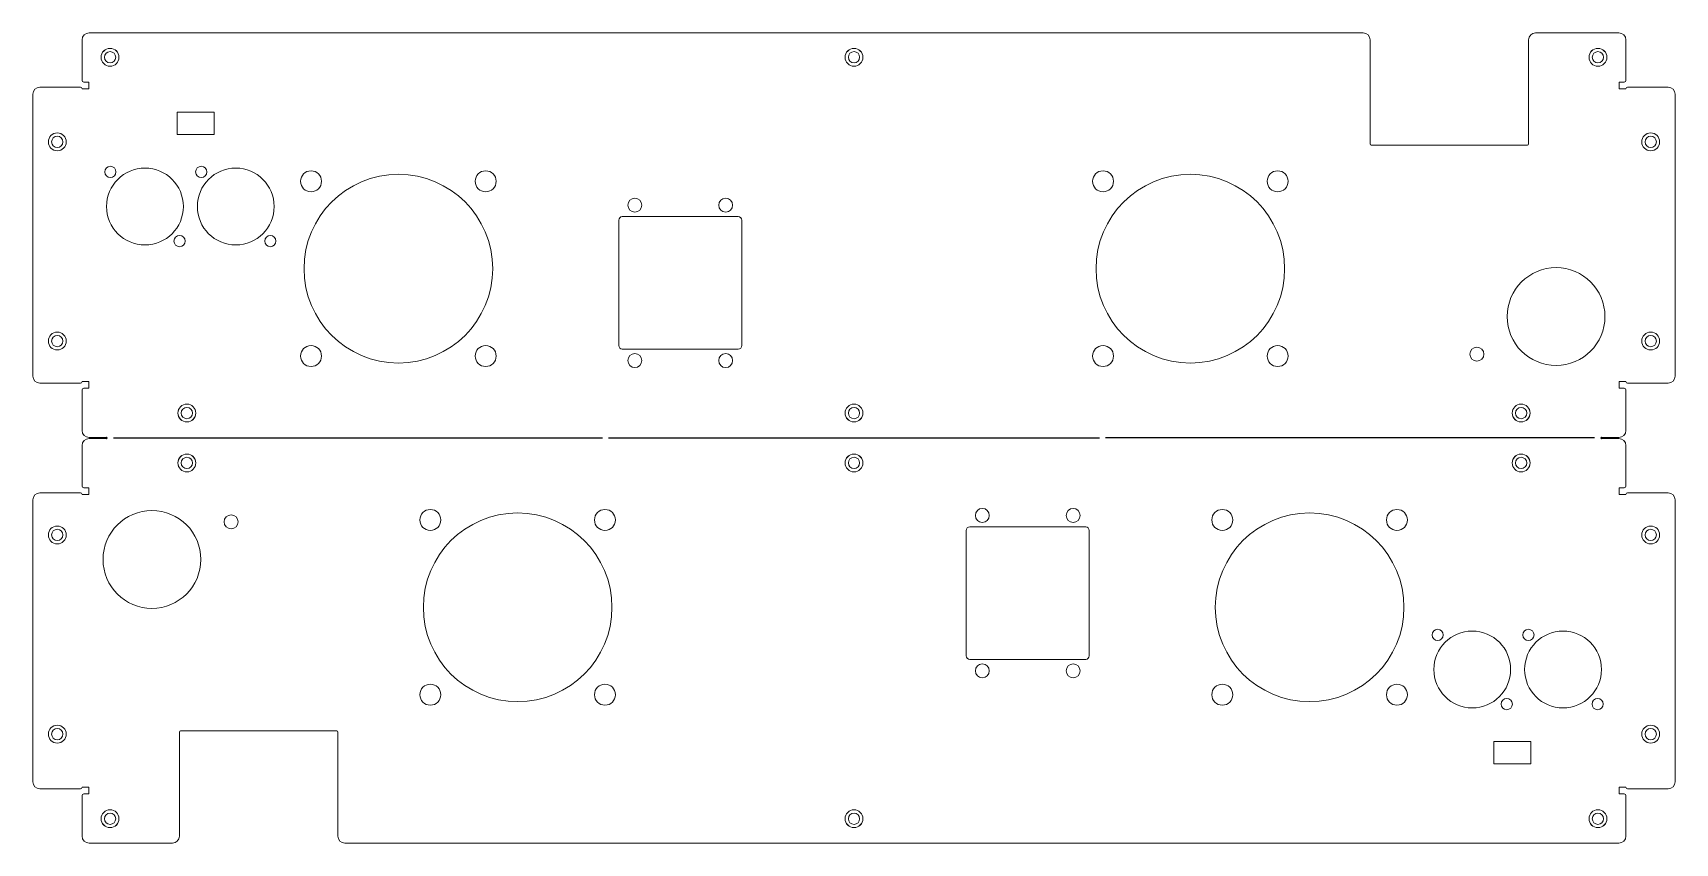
# Model space of a CAD drawing. Header units: millimetres. Extents: x -16 to 454, y -16 to 216.
import ezdxf
from ezdxf.lldxf.tags import DXFTag

# ---------------------------------------------------------------- set-up
doc = ezdxf.new("R2010")
doc.units = ezdxf.units.MM
for name, color, linetype in [('Down_Features', 7, 'Continuous'), ('Interior_Loops', 7, 'Continuous'), ('Outer_Loop', 7, 'Continuous'), ('Up_Features', 7, 'Continuous')]:
    doc.layers.add(name, color=color, linetype=linetype)
tags = doc.linetypes.add('HIDDEN2', pattern=[4.7625, 3.175, -1.5875]).pattern_tags.tags
tags[6:7] = [DXFTag(74, 4), DXFTag(75, 0), DXFTag(340, '0'), DXFTag(46, 0.0), DXFTag(50, 0.0), DXFTag(44, 0.0), DXFTag(45, 0.0)]
tags[4:5] = [DXFTag(74, 4), DXFTag(75, 0), DXFTag(340, '0'), DXFTag(46, 0.0), DXFTag(50, 0.0), DXFTag(44, 0.0), DXFTag(45, 0.0)]

msp = doc.modelspace()

# ---------------------------------------------------------------- linework, layer by layer
for p, q in [((7.05, 99.95), (147.05, 99.95)), ((148.85, 99.95), (289.35, 99.95)), ((431.15, 99.95), (291.15, 99.95))]:
    msp.add_line(p, q)
at = {"color": 3}
msp.add_line((433.1, 99.8), (433.1, 100.1), dxfattribs=at)
for centre, start, end in [((5.1, 99.95), 270, 90), ((433.1, 99.95), 90, 270)]:
    msp.add_arc(centre, 0.15, start, end)
at = {"layer": 'Down_Features', "color": 1, "linetype": 'HIDDEN2', "lineweight": 5}
for centre, radius in [((6.1, 208.9), 2.56), ((6.1, 208.9), 2.55), ((219.1, 208.9), 2.56), ((219.1, 208.9), 2.55), ((432.1, 208.9), 2.56), ((432.1, 208.9), 2.55), ((-9, 184.7), 2.56), ((-9, 184.7), 2.55), ((447.2, 184.7), 2.56), ((447.2, 184.7), 2.55), ((-9, 127.7), 2.56), ((-9, 127.7), 2.55), ((447.2, 127.7), 2.56), ((447.2, 127.7), 2.55), ((28.1, 107.1), 2.56), ((28.1, 107.1), 2.55), ((219.1, 107.1), 2.56), ((219.1, 107.1), 2.55), ((410.1, 107.1), 2.56), ((410.1, 107.1), 2.55), ((28.1, 92.8), 2.56), ((28.1, 92.8), 2.55), ((219.1, 92.8), 2.56), ((219.1, 92.8), 2.55), ((410.1, 92.8), 2.56), ((410.1, 92.8), 2.55), ((-9, 72.2), 2.56), ((-9, 72.2), 2.55), ((447.2, 72.2), 2.56), ((447.2, 72.2), 2.55), ((-9, 15.2), 2.56), ((-9, 15.2), 2.55), ((447.2, 15.2), 2.56), ((447.2, 15.2), 2.55), ((6.1, -9), 2.56), ((6.1, -9), 2.55), ((219.1, -9), 2.56), ((219.1, -9), 2.55), ((432.1, -9), 2.56), ((432.1, -9), 2.55)]:
    msp.add_circle(centre, radius, dxfattribs=at)
at = {"layer": 'Interior_Loops', "color": 7, "linetype": 'Continuous', "lineweight": 5}
for p, q in [((25.3, 193.2), (35.9, 193.2)), ((25.3, 186.8), (25.3, 193.2)), ((35.9, 193.2), (35.9, 186.8)), ((35.9, 186.8), (25.3, 186.8)), ((151.76, 126.4), (151.76, 162.3)), ((152.76, 163.3), (185.96, 163.3)), ((186.96, 162.3), (186.96, 126.4)), ((185.96, 125.4), (152.76, 125.4)), ((251.24, 37.6), (251.24, 73.5)), ((252.24, 74.5), (285.44, 74.5)), ((286.44, 73.5), (286.44, 37.6)), ((285.44, 36.6), (252.24, 36.6)), ((402.3, 6.7), (402.3, 13.1)), ((402.3, 13.1), (412.9, 13.1)), ((412.9, 13.1), (412.9, 6.7)), ((412.9, 6.7), (402.3, 6.7))]:
    msp.add_line(p, q, dxfattribs=at)
at = {"layer": 'Interior_Loops', "color": 1, "linetype": 'Continuous', "lineweight": 5}
for centre, radius in [((6.2, 176.1), 1.6), ((16.1, 166.2), 11), ((32.2, 176.1), 1.6), ((42.1, 166.2), 11), ((63.65, 173.41), 3), ((113.65, 173.41), 3), ((290.4, 173.41), 3), ((340.4, 173.41), 3), ((156.36, 166.6), 2), ((182.36, 166.6), 2), ((26, 156.3), 1.6), ((52, 156.3), 1.6), ((420.1, 134.7), 14), ((63.65, 123.41), 3), ((113.65, 123.41), 3), ((156.36, 122.1), 2), ((182.36, 122.1), 2), ((290.4, 123.41), 3), ((340.4, 123.41), 3), ((397.45, 123.95), 2), ((18.1, 65.2), 14), ((40.75, 75.95), 2), ((97.8, 76.49), 3), ((147.8, 76.49), 3), ((255.84, 77.8), 2), ((281.84, 77.8), 2), ((324.55, 76.49), 3), ((374.55, 76.49), 3), ((386.2, 43.6), 1.6), ((396.1, 33.7), 11), ((412.2, 43.6), 1.6), ((422.1, 33.7), 11), ((255.84, 33.3), 2), ((281.84, 33.3), 2), ((97.8, 26.49), 3), ((147.8, 26.49), 3), ((324.55, 26.49), 3), ((374.55, 26.49), 3), ((406, 23.8), 1.6), ((432, 23.8), 1.6)]:
    msp.add_circle(centre, radius, dxfattribs=at)
at = {"layer": 'Interior_Loops', "color": 7, "linetype": 'Continuous', "lineweight": 5}
for centre in [(88.65, 148.41), (315.4, 148.41), (122.8, 51.49), (349.55, 51.49)]:
    msp.add_circle(centre, 27, dxfattribs=at)
for centre, start, end in [((152.76, 162.3), 90, 180), ((185.96, 162.3), 0, 90), ((152.76, 126.4), 180, 270), ((185.96, 126.4), 270, 0), ((252.24, 73.5), 90, 180), ((285.44, 73.5), 0, 90), ((252.24, 37.6), 180, 270), ((285.44, 37.6), 270, 0)]:
    msp.add_arc(centre, 1, start, end, dxfattribs=at)
at = {"layer": 'Outer_Loop', "color": 7, "linetype": 'Continuous', "lineweight": 5}
for p, q in [((-1.9, 213.9), (-1.9, 202.3)), ((364.85, 215.9), (0.1, 215.9)), ((366.85, 213.9), (366.85, 184.1)), ((412.25, 184.1), (412.25, 213.9)), ((438.1, 215.9), (414.25, 215.9)), ((440.1, 202.3), (440.1, 213.9)), ((-16, 198.35), (-16, 117.65)), ((-2.4, 200.35), (-14, 200.35)), ((-1.9, 199.9), (0, 199.9)), ((-1.4, 201.8), (0, 201.8)), ((0, 201.8), (0, 199.9)), ((438.2, 201.8), (439.6, 201.8)), ((438.2, 199.9), (438.2, 201.8)), ((438.2, 199.9), (440.1, 199.9)), ((452.2, 200.35), (440.6, 200.35)), ((454.2, 117.65), (454.2, 198.35)), ((367.15, 183.8), (411.95, 183.8)), ((-14, 115.65), (-2.4, 115.65)), ((0, 116.1), (-1.9, 116.1)), ((-1.9, 113.7), (-1.9, 102.1)), ((0, 114.2), (-1.4, 114.2)), ((0, 114.2), (0, 116.1)), ((438.2, 116.1), (438.2, 114.2)), ((440.1, 116.1), (438.2, 116.1)), ((439.6, 114.2), (438.2, 114.2)), ((440.1, 102.1), (440.1, 113.7)), ((440.6, 115.65), (452.2, 115.65)), ((0.1, 100.1), (5.1, 100.1)), ((5.1, 99.8), (0.1, 99.8)), ((433.1, 100.1), (438.1, 100.1)), ((438.1, 99.8), (433.1, 99.8)), ((-1.9, 97.8), (-1.9, 86.2)), ((440.1, 86.2), (440.1, 97.8)), ((-1.4, 85.7), (0, 85.7)), ((0, 83.8), (0, 85.7)), ((438.2, 85.7), (438.2, 83.8)), ((438.2, 85.7), (439.6, 85.7)), ((-16, 82.25), (-16, 1.55)), ((-2.4, 84.25), (-14, 84.25)), ((-1.9, 83.8), (0, 83.8)), ((438.2, 83.8), (440.1, 83.8)), ((452.2, 84.25), (440.6, 84.25)), ((454.2, 1.55), (454.2, 82.25)), ((25.95, 15.8), (25.95, -14)), ((71.05, 16.1), (26.25, 16.1)), ((71.35, -14), (71.35, 15.8)), ((0, 0), (-1.9, 0)), ((0, 0), (0, -1.9)), ((438.2, -1.9), (438.2, 0)), ((440.1, 0), (438.2, 0)), ((-14, -0.45), (-2.4, -0.45)), ((-1.9, -2.4), (-1.9, -14)), ((0, -1.9), (-1.4, -1.9)), ((439.6, -1.9), (438.2, -1.9)), ((440.1, -14), (440.1, -2.4)), ((440.6, -0.45), (452.2, -0.45)), ((0.1, -16), (23.95, -16)), ((73.35, -16), (438.1, -16))]:
    msp.add_line(p, q, dxfattribs=at)
for centre, radius, start, end in [((0.1, 213.9), 2, 90, 180), ((364.85, 213.9), 2, 0, 90), ((414.25, 213.9), 2, 90, 180), ((438.1, 213.9), 2, 0, 90), ((-1.4, 202.3), 0.5, 180, 270), ((439.6, 202.3), 0.5, 270, 0), ((-14, 198.35), 2, 90, 180), ((-2.4, 199.85), 0.5, 5.7392, 90), ((440.6, 199.85), 0.5, 90, 174.2608), ((452.2, 198.35), 2, 0, 90), ((367.15, 184.1), 0.3, 180, 270), ((411.95, 184.1), 0.3, 270, 0), ((-14, 117.65), 2, 180, 270), ((452.2, 117.65), 2, 270, 0), ((-2.4, 116.15), 0.5, 270, 354.2608), ((-1.4, 113.7), 0.5, 90, 180), ((439.6, 113.7), 0.5, 0, 90), ((440.6, 116.15), 0.5, 185.7392, 270), ((0.1, 102.1), 2, 180, 270), ((0.1, 97.8), 2, 90, 180), ((438.1, 102.1), 2, 270, 0), ((438.1, 97.8), 2, 0, 90), ((-1.4, 86.2), 0.5, 180, 270), ((439.6, 86.2), 0.5, 270, 0), ((-14, 82.25), 2, 90, 180), ((-2.4, 83.75), 0.5, 5.7392, 90), ((440.6, 83.75), 0.5, 90, 174.2608), ((452.2, 82.25), 2, 0, 90), ((26.25, 15.8), 0.3, 90, 180), ((71.05, 15.8), 0.3, 0, 90), ((-14, 1.55), 2, 180, 270), ((452.2, 1.55), 2, 270, 0), ((-2.4, 0.05), 0.5, 270, 354.2608), ((-1.4, -2.4), 0.5, 90, 180), ((439.6, -2.4), 0.5, 0, 90), ((440.6, 0.05), 0.5, 185.7392, 270), ((0.1, -14), 2, 180, 270), ((23.95, -14), 2, 270, 0), ((73.35, -14), 2, 180, 270), ((438.1, -14), 2, 270, 0)]:
    msp.add_arc(centre, radius, start, end, dxfattribs=at)
at = {"layer": 'Up_Features', "color": 1, "linetype": 'Continuous', "lineweight": 5}
for centre in [(6.1, 208.9), (219.1, 208.9), (432.1, 208.9), (-9, 184.7), (447.2, 184.7), (-9, 127.7), (447.2, 127.7), (28.1, 107.1), (219.1, 107.1), (410.1, 107.1), (28.1, 92.8), (219.1, 92.8), (410.1, 92.8), (-9, 72.2), (447.2, 72.2), (-9, 15.2), (447.2, 15.2), (6.1, -9), (219.1, -9), (432.1, -9)]:
    msp.add_circle(centre, 1.62, dxfattribs=at)

doc.saveas('drawing.dxf')
